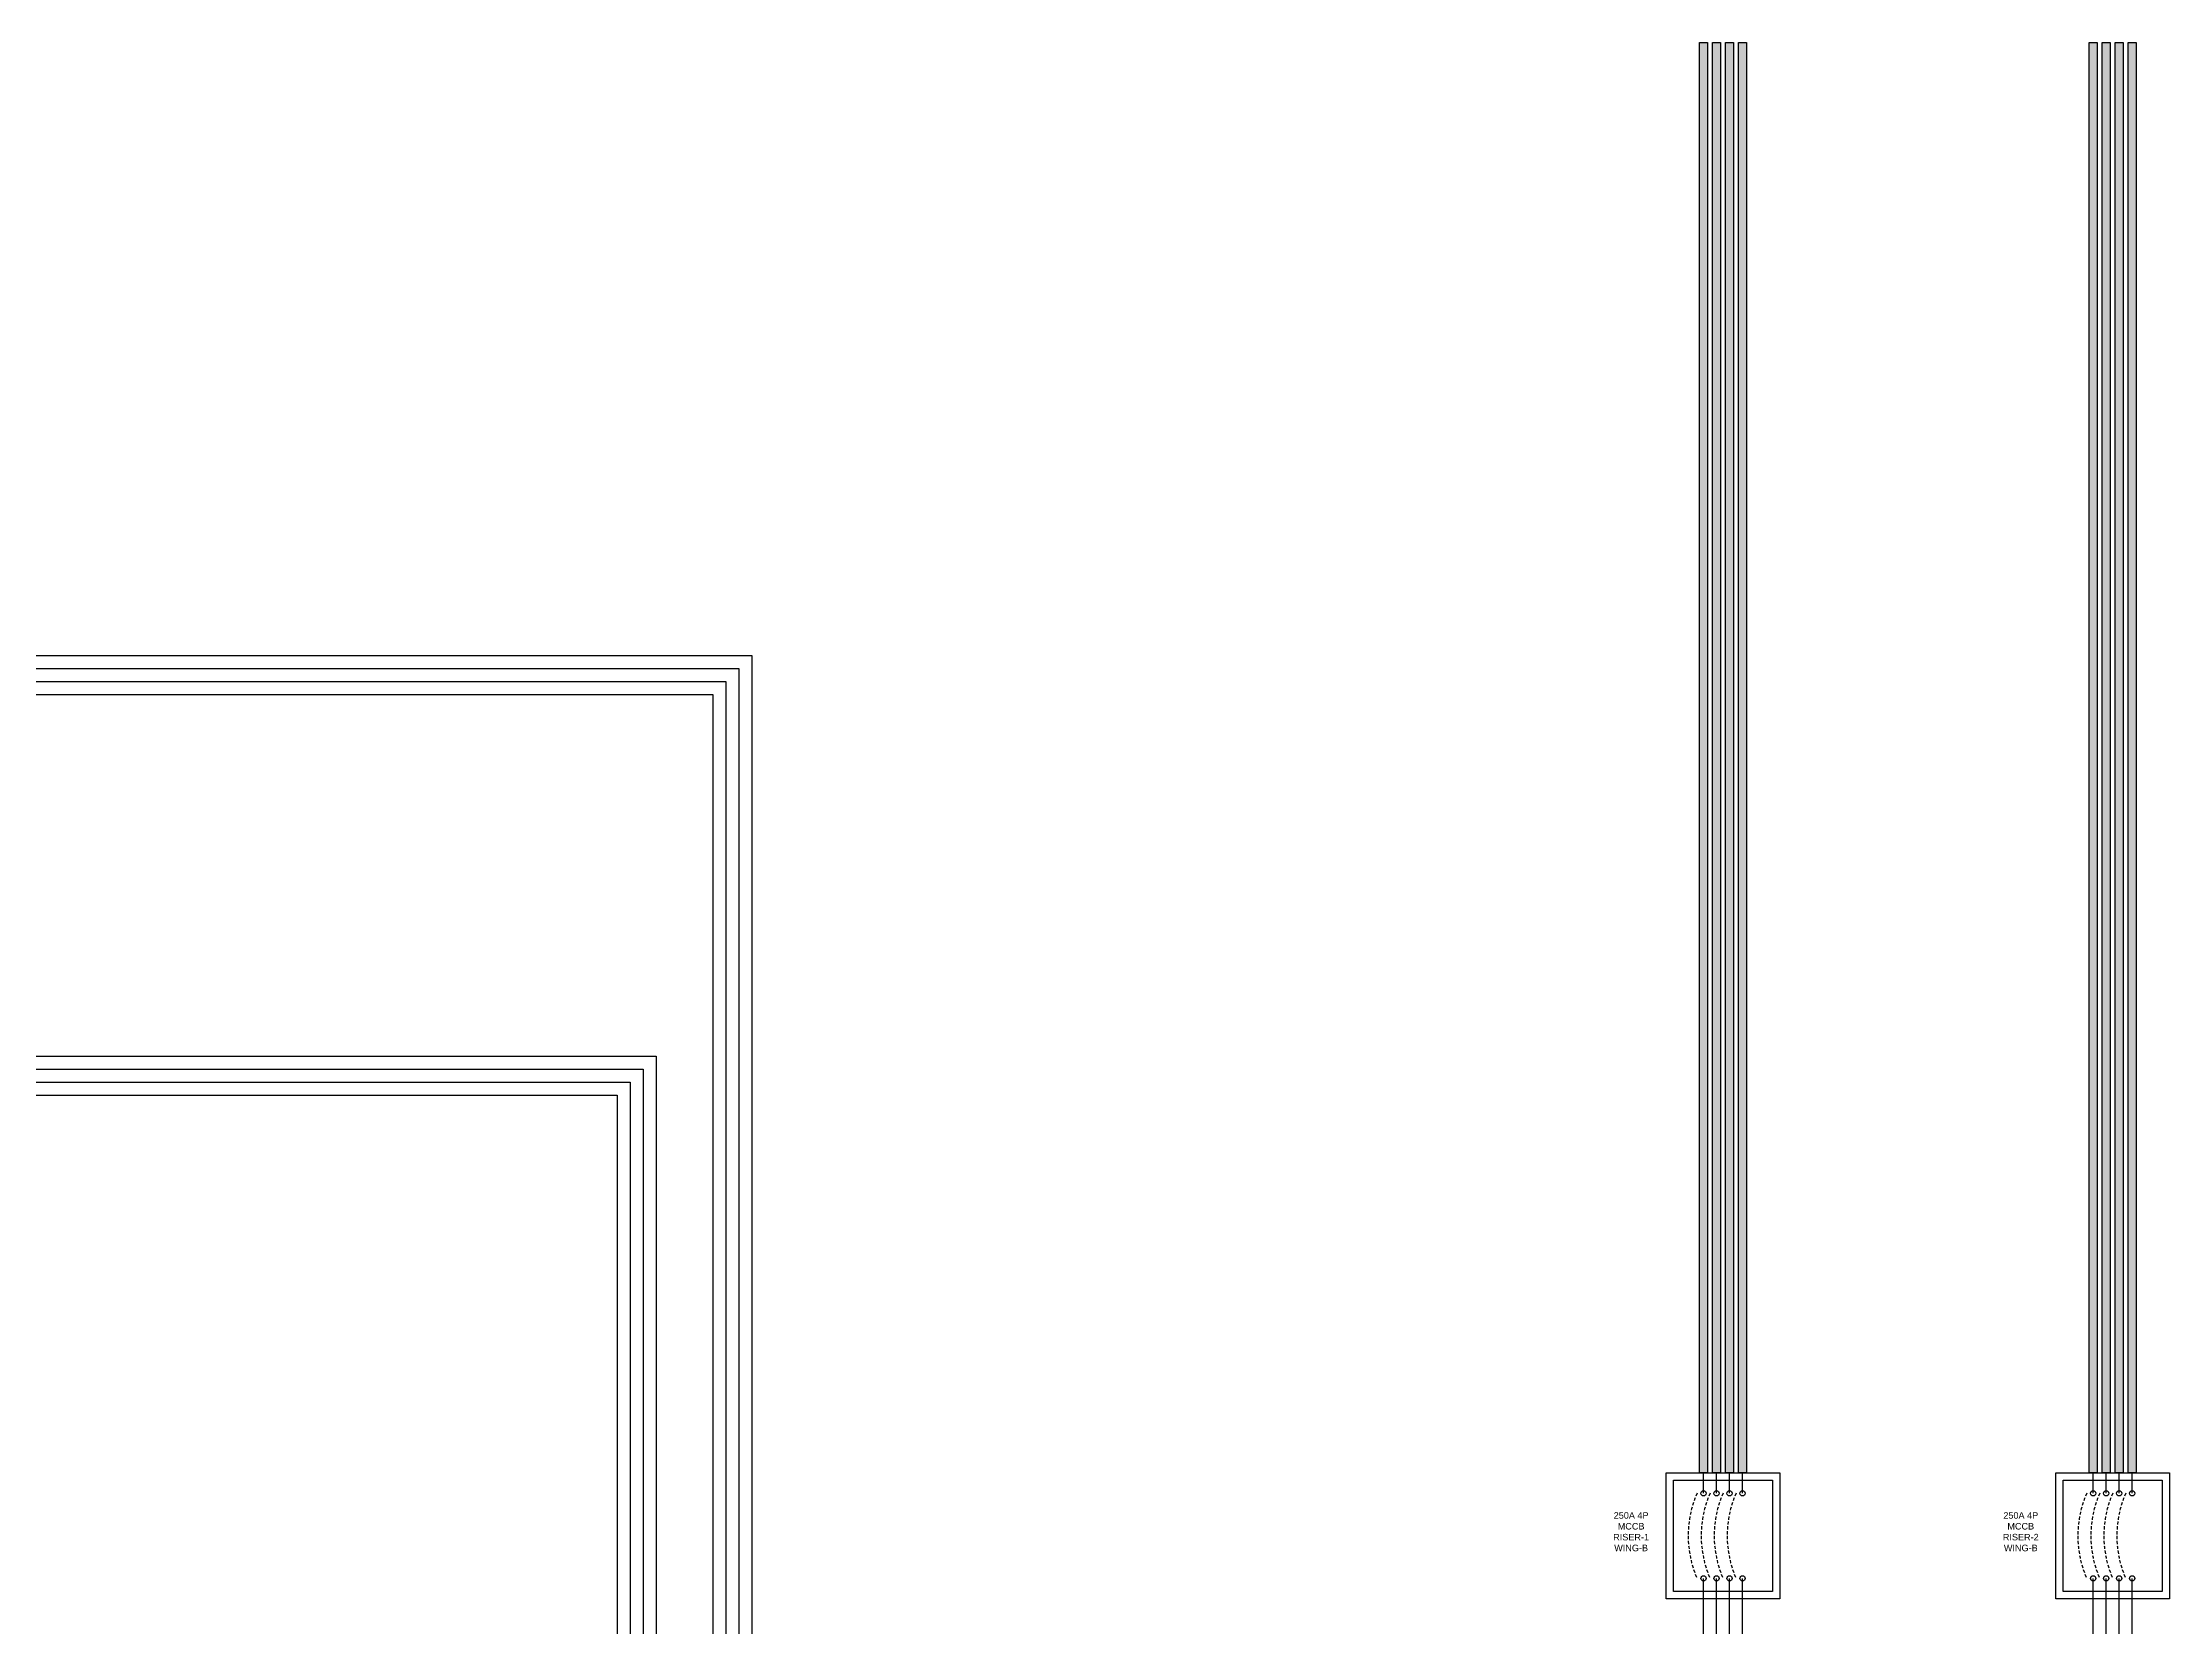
# Model space of a CAD drawing. Header units: inches. Extents: x -137 to 2243, y 16 to 894.
# Drawn here: x 1878.3 to 2041.9, y 284 to 405.8 of the extents above; entities that cross this region are included whole.
import ezdxf

# ---------------------------------------------------------------- set-up
doc = ezdxf.new("R2010")
doc.units = ezdxf.units.IN
doc.header["$MEASUREMENT"] = 0
doc.linetypes.add('DASHED2', pattern=[0.375, 0.25, -0.125])
doc.styles.get("Standard").update_dxf_attribs({"font": 'arial.ttf'})

msp = doc.modelspace()

# ---------------------------------------------------------------- hatches: boundary and pattern name
h = msp.add_hatch(color=1)
h.dxf.hatch_style = 1
h.paths.add_polyline_path([(1816.62, 405.82), (1816.02, 405.82), (1816.02, 295.87), (1816.62, 295.87)])
h.paths.add_polyline_path([(1846.6, 405.82), (1846, 405.82), (1846, 358.71), (1846.6, 358.71)])
h.paths.add_polyline_path([(1846.6, 355.71), (1846, 355.71), (1846, 295.87), (1846.6, 295.87)])
h.paths.add_polyline_path([(1846.6, 357.71), (1846, 357.71), (1846, 356.71), (1846.6, 356.71)])
h.paths.add_polyline_path([(1846.6, 358.71), (1846, 358.71), (1846, 357.71), (1846.6, 357.71)])
h.paths.add_polyline_path([(1846.6, 356.71), (1846, 356.71), (1846, 355.71), (1846.6, 355.71)])
h.paths.add_polyline_path([(2006.37, 405.82), (2005.77, 405.82), (2005.77, 295.87), (2006.37, 295.87)])
h.paths.add_polyline_path([(2036.34, 405.82), (2035.74, 405.82), (2035.74, 295.87), (2036.34, 295.87)])
at = {"true_color": 0xf8d731}
h = msp.add_hatch(color=40, dxfattribs=at)
h.dxf.hatch_style = 1
h.paths.add_polyline_path([(1817.62, 405.82), (1817.02, 405.82), (1817.02, 295.87), (1817.62, 295.87)])
h.paths.add_polyline_path([(1847.6, 405.82), (1847, 405.82), (1847, 295.87), (1847.6, 295.87)])
h.paths.add_polyline_path([(2007.37, 405.82), (2006.77, 405.82), (2006.77, 295.87), (2007.37, 295.87)])
h.paths.add_polyline_path([(2037.34, 405.82), (2036.74, 405.82), (2036.74, 295.87), (2037.34, 295.87)])
h = msp.add_hatch(color=5)
h.dxf.hatch_style = 1
h.paths.add_polyline_path([(1818.62, 405.82), (1818.02, 405.82), (1818.02, 295.87), (1818.62, 295.87)])
h.paths.add_polyline_path([(1848.6, 405.82), (1848, 405.82), (1848, 295.87), (1848.6, 295.87)])
h.paths.add_polyline_path([(2008.37, 405.82), (2007.77, 405.82), (2007.77, 295.87), (2008.37, 295.87)])
h.paths.add_polyline_path([(2038.34, 405.82), (2037.74, 405.82), (2037.74, 295.87), (2038.34, 295.87)])
at = {"true_color": 0x000000}
h = msp.add_hatch(color=18, dxfattribs=at)
h.dxf.hatch_style = 1
h.paths.add_polyline_path([(1819.62, 355.71), (1819.02, 355.71), (1819.02, 295.87), (1819.62, 295.87)])
h.paths.add_polyline_path([(1819.62, 405.82), (1819.02, 405.82), (1819.02, 355.71), (1819.62, 355.71)])
h.paths.add_polyline_path([(1849.6, 405.82), (1849, 405.82), (1849, 358.71), (1849.6, 358.71)])
h.paths.add_polyline_path([(1849.6, 358.71), (1849, 358.71), (1849, 357.71), (1849.6, 357.71)])
h.paths.add_polyline_path([(1849.6, 357.71), (1849, 357.71), (1849, 356.71), (1849.6, 356.71)])
h.paths.add_polyline_path([(1849.6, 356.71), (1849, 356.71), (1849, 355.71), (1849.6, 355.71)])
h.paths.add_polyline_path([(1849.6, 355.71), (1849, 355.71), (1849, 295.87), (1849.6, 295.87)])
h.paths.add_polyline_path([(2009.37, 405.82), (2008.77, 405.82), (2008.77, 295.87), (2009.37, 295.87)])
h.paths.add_polyline_path([(2039.34, 405.82), (2038.74, 405.82), (2038.74, 295.87), (2039.34, 295.87)])

# ---------------------------------------------------------------- linework, layer by layer
for p, q in [((517.04, 358.71), (1932.87, 358.71)), ((1932.87, 358.71), (1932.87, 253.73)), ((518.04, 357.71), (1931.87, 357.71)), ((519.04, 356.71), (1930.87, 356.71)), ((1930.87, 356.71), (1930.87, 253.73)), ((1931.87, 357.71), (1931.87, 253.73)), ((520.04, 355.71), (1929.87, 355.71)), ((1929.87, 355.71), (1929.87, 253.73)), ((2006.07, 250.62), (2006.07, 287.76)), ((2007.07, 250.62), (2007.07, 287.76)), ((2008.07, 250.62), (2008.07, 287.76)), ((2009.07, 250.62), (2009.07, 287.76)), ((2036.04, 250.62), (2036.04, 287.76)), ((2037.04, 250.62), (2037.04, 287.76)), ((2038.04, 250.62), (2038.04, 287.76)), ((2039.04, 250.62), (2039.04, 287.76))]:
    msp.add_line(p, q)
at = {"color": 2, "true_color": 0xf1eb1f}
for p, q in [((1167.78, 327.9), (1925.5, 327.9)), ((1168.78, 326.9), (1924.5, 326.9)), ((1169.78, 325.9), (1923.5, 325.9)), ((1170.78, 324.9), (1922.5, 324.9))]:
    msp.add_line(p, q, dxfattribs=at)
at = {"color": 40, "true_color": 0xf8d731}
for p, q in [((1925.5, 327.9), (1925.5, 253.73)), ((1923.5, 325.9), (1923.5, 253.73)), ((1924.5, 326.9), (1924.5, 253.73)), ((1922.5, 324.9), (1922.5, 253.73))]:
    msp.add_line(p, q, dxfattribs=at)
at = {"color": 18, "true_color": 0x000000}
for p, q in [((2006.07, 294.3), (2006.07, 295.87)), ((2007.07, 294.3), (2007.07, 295.87)), ((2008.07, 294.3), (2008.07, 295.87)), ((2009.07, 294.3), (2009.07, 295.87)), ((2036.04, 294.3), (2036.04, 295.87)), ((2037.04, 294.3), (2037.04, 295.87)), ((2038.04, 294.3), (2038.04, 295.87)), ((2039.04, 294.3), (2039.04, 295.87))]:
    msp.add_line(p, q, dxfattribs=at)
for points in [[(2005.77, 405.82), (2006.37, 405.82), (2006.37, 295.87), (2005.77, 295.87)], [(2006.77, 405.82), (2007.37, 405.82), (2007.37, 295.87), (2006.77, 295.87)], [(2007.77, 405.82), (2008.37, 405.82), (2008.37, 295.87), (2007.77, 295.87)], [(2008.77, 405.82), (2009.37, 405.82), (2009.37, 295.87), (2008.77, 295.87)], [(2035.74, 405.82), (2036.34, 405.82), (2036.34, 295.87), (2035.74, 295.87)], [(2036.74, 405.82), (2037.34, 405.82), (2037.34, 295.87), (2036.74, 295.87)], [(2037.74, 405.82), (2038.34, 405.82), (2038.34, 295.87), (2037.74, 295.87)], [(2038.74, 405.82), (2039.34, 405.82), (2039.34, 295.87), (2038.74, 295.87)]]:
    msp.add_lwpolyline(points, close=True)
for points in [[(2003.2, 295.87), (2011.94, 295.87), (2011.94, 286.19), (2003.2, 286.19)], [(2011.37, 286.76), (2003.77, 286.76), (2003.77, 295.3), (2011.37, 295.3)], [(2033.18, 295.87), (2041.91, 295.87), (2041.91, 286.19), (2033.18, 286.19)], [(2041.34, 286.76), (2033.74, 286.76), (2033.74, 295.3), (2041.34, 295.3)]]:
    msp.add_lwpolyline(points, close=True, dxfattribs=at)
for centre in [(2006.07, 294.3), (2007.07, 294.3), (2008.07, 294.3), (2009.07, 294.3), (2036.04, 294.3), (2037.04, 294.3), (2038.04, 294.3), (2039.04, 294.3), (2006.07, 287.76), (2007.07, 287.76), (2008.07, 287.76), (2009.07, 287.76), (2036.04, 287.76), (2037.04, 287.76), (2038.04, 287.76), (2039.04, 287.76)]:
    msp.add_circle(centre, 0.201, dxfattribs=at)
at = {"color": 18, "linetype": 'DASHED2', "true_color": 0x000000}
for centre in [(2013.1, 291.03), (2014.1, 291.03), (2015.1, 291.03), (2016.1, 291.03), (2043.07, 291.03), (2044.07, 291.03), (2045.07, 291.03), (2046.07, 291.03)]:
    msp.add_arc(centre, 8.21, 156.5048, 203.4952, dxfattribs=at)

# ---------------------------------------------------------------- texts
at = {"color": 18, "true_color": 0x000000, "char_height": 0.5, "attachment_point": 1}
for s, insert in [('\\pxqc;250A 4P MCCB\\PRISER-1 WING-B', (1998.82, 292.85)), ('\\pxqc;250A 4P MCCB\\PRISER-2 WING-B', (2028.79, 292.85))]:
    msp.add_mtext_dynamic_manual_height_columns(s, width=3.3631, gutter_width=1, heights=[0], dxfattribs=dict(at, insert=insert))

doc.saveas('drawing.dxf')
